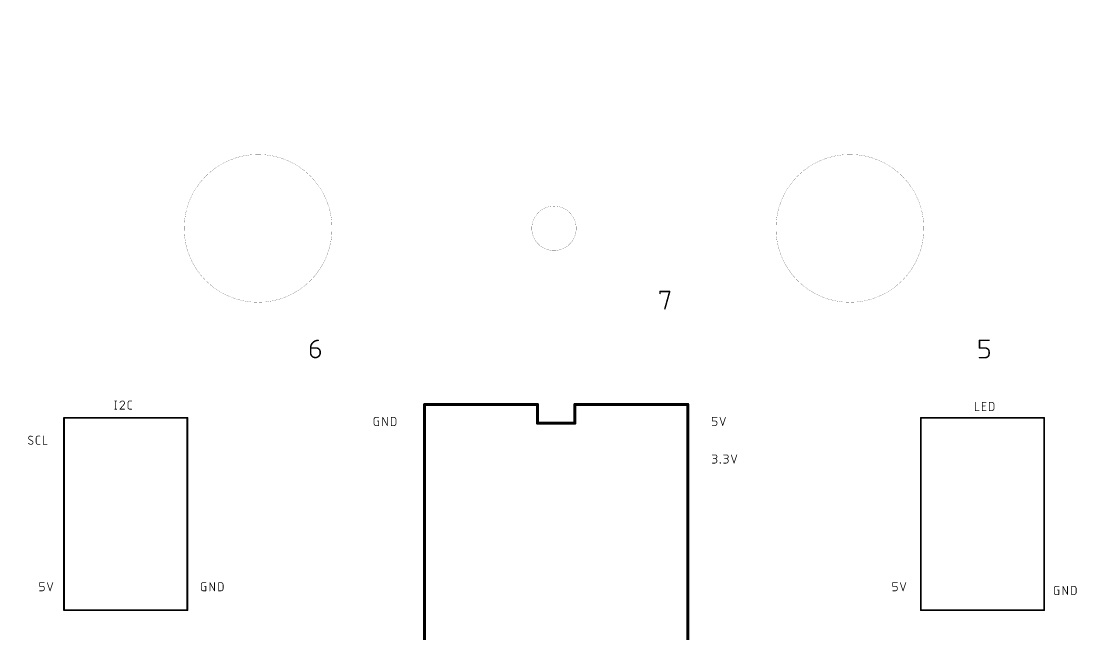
# Model space of a CAD drawing. Extents: x 2 to 74, y 3 to 153.
# Drawn here: x 2.1 to 74.1, y 111.7 to 153.1 of the extents above; entities that cross this region are included whole.
import ezdxf

# ---------------------------------------------------------------- set-up
doc = ezdxf.new("R2010")
doc.units = 0
doc.layers.add('20', color=31, linetype='CONTINUOUS')
doc.layers.add('21', color=253, linetype='CONTINUOUS')

msp = doc.modelspace()

# ---------------------------------------------------------------- linework, layer by layer
at = {"layer": '20', "const_width": 0.01}
for points in [[(2.0933, 3.0944), (2.0933, 153.0944)], [(2.0933, 153.0944), (74.0933, 153.0944)], [(74.0933, 153.0944), (74.0933, 3.0944)]]:
    msp.add_lwpolyline(points, dxfattribs=at)
at = {"layer": '20'}
for points, const_width in [([(2.0958, 153.0944, 1), (2.0908, 153.0944)], 0.005), ([(2.0933, 153.0969, 1), (2.0933, 153.0919)], 0.005), ([(74.0958, 153.0944, 1), (74.0908, 153.0944)], 0.005), ([(74.0933, 153.0919, 1), (74.0933, 153.0969)], 0.005), ([(18.0933, 134.0944, 1), (18.0933, 144.0944, 1), (18.0933, 134.0944)], 0.01), ([(58.0933, 134.0944, 1), (58.0933, 144.0944, 1), (58.0933, 134.0944)], 0.01), ([(38.0933, 137.5944, 1), (38.0933, 140.5944, 1), (38.0933, 137.5944)], 0.01)]:
    msp.add_lwpolyline(points, format="xyb", dxfattribs=dict(at, const_width=const_width))
at = {"layer": '21'}
for points, const_width in [([(45.2628, 134.6934), (45.2628, 134.8232)], 0.1016), ([(45.2628, 134.8232), (45.9119, 134.8232)], 0.1016), ([(45.9119, 134.8232), (45.5874, 133.6548)], 0.1016), ([(66.8528, 131.0019), (66.8528, 131.5212)], 0.1016), ([(66.8528, 131.5212), (67.5019, 131.5212)], 0.1016), ([(21.6408, 131.0019), (22.0303, 131.0019)], 0.1016), ([(21.6408, 130.6774), (21.6408, 131.0019)], 0.1016), ([(22.2899, 130.7423), (22.2899, 130.6774)], 0.1016), ([(67.2423, 131.0019), (66.8528, 131.0019)], 0.1016), ([(66.8528, 130.3528), (67.2423, 130.3528)], 0.1016), ([(67.5019, 130.6124), (67.5019, 130.7423)], 0.1016), ([(8.4074, 127.4224), (8.5316, 127.4224)], 0.0508), ([(8.4074, 126.8636), (8.5316, 126.8636)], 0.0508), ([(8.4695, 127.4224), (8.4695, 126.8636)], 0.0508), ([(9.0171, 127.174), (8.7532, 126.8636)], 0.0508), ([(8.7532, 126.8636), (9.0636, 126.8636)], 0.0508), ([(9.3002, 126.9878), (9.3002, 127.2982)], 0.0508), ([(9.4244, 127.4224), (9.5485, 127.4224)], 0.0508), ([(9.5485, 126.8636), (9.4244, 126.8636)], 0.0508), ([(29.35, 91.626), (29.35, 127.186)], 0.2032), ([(29.35, 127.186), (36.97, 127.186)], 0.2032), ([(36.97, 127.186), (36.97, 125.916)], 0.2032), ([(39.51, 125.916), (39.51, 127.186)], 0.2032), ([(39.51, 127.186), (47.13, 127.186)], 0.2032), ([(47.13, 127.186), (47.13, 91.626)], 0.2032), ([(66.5734, 127.3302), (66.5734, 126.7714)], 0.0508), ([(66.5734, 126.7714), (66.8218, 126.7714)], 0.0508), ([(67.0489, 126.7714), (67.0489, 127.3302)], 0.0508), ([(67.0489, 127.3302), (67.2972, 127.3302)], 0.0508), ([(67.0489, 127.0818), (67.2351, 127.0818)], 0.0508), ([(67.2972, 126.7714), (67.0489, 126.7714)], 0.0508), ([(67.5233, 126.7714), (67.5233, 127.3302)], 0.0508), ([(67.5233, 127.3302), (67.6785, 127.3302)], 0.0508), ([(67.6785, 126.7714), (67.5233, 126.7714)], 0.0508), ([(67.8337, 127.175), (67.8337, 126.9266)], 0.0508), ([(4.9784, 113.2715), (4.9784, 126.2825)], 0.127), ([(4.9784, 126.2825), (13.3096, 126.2825)], 0.127), ([(13.3096, 126.2825), (13.3096, 113.2715)], 0.127), ([(25.9334, 125.8796), (25.9334, 126.19)], 0.0508), ([(26.0576, 126.3142), (26.2438, 126.3142)], 0.0508), ([(26.1507, 126.0658), (26.2438, 126.0658)], 0.0508), ([(26.2438, 126.0658), (26.2438, 125.7554)], 0.0508), ([(26.5186, 125.7554), (26.5186, 126.3142)], 0.0508), ([(26.5186, 126.3142), (26.8291, 125.7554)], 0.0508), ([(26.8291, 125.7554), (26.8291, 126.3142)], 0.0508), ([(27.1038, 125.7554), (27.1038, 126.3142)], 0.0508), ([(27.1038, 126.3142), (27.259, 126.3142)], 0.0508), ([(27.4143, 126.159), (27.4143, 125.9106)], 0.0508), ([(36.97, 125.916), (39.51, 125.916)], 0.2032), ([(48.7934, 126.0658), (48.7934, 126.3142)], 0.0508), ([(48.7934, 126.3142), (49.1038, 126.3142)], 0.0508), ([(48.9797, 126.0658), (48.7934, 126.0658)], 0.0508), ([(49.311, 126.3142), (49.4973, 125.7554)], 0.0508), ([(49.4973, 125.7554), (49.6835, 126.3142)], 0.0508), ([(62.8904, 113.2715), (62.8904, 126.2825)], 0.127), ([(62.8904, 126.2825), (71.2216, 126.2825)], 0.127), ([(71.2216, 126.2825), (71.2216, 113.2715)], 0.127), ([(26.2438, 125.7554), (26.0576, 125.7554)], 0.0508), ([(27.259, 125.7554), (27.1038, 125.7554)], 0.0508), ([(48.7934, 125.7554), (48.9797, 125.7554)], 0.0508), ([(49.1038, 125.8796), (49.1038, 125.9417)], 0.0508), ([(2.8138, 124.7182), (2.643, 124.8114)], 0.0508), ([(3.0941, 124.6096), (3.0941, 124.92)], 0.0508), ([(3.2183, 125.0442), (3.3425, 125.0442)], 0.0508), ([(3.5723, 125.0442), (3.5723, 124.4854)], 0.0508), ([(3.3425, 124.4854), (3.2183, 124.4854)], 0.0508), ([(3.5723, 124.4854), (3.8207, 124.4854)], 0.0508), ([(48.7934, 123.7742), (48.9797, 123.7742)], 0.0508), ([(48.7934, 123.2154), (48.9486, 123.2154)], 0.0508), ([(48.9797, 123.5258), (48.8555, 123.5258)], 0.0508), ([(49.3171, 123.2154), (49.3171, 123.2464)], 0.0508), ([(49.3171, 123.2464), (49.3482, 123.2464)], 0.0508), ([(49.3482, 123.2154), (49.3171, 123.2154)], 0.0508), ([(49.3482, 123.2464), (49.3482, 123.2154)], 0.0508), ([(49.5615, 123.7742), (49.7478, 123.7742)], 0.0508), ([(49.5615, 123.2154), (49.7167, 123.2154)], 0.0508), ([(49.7478, 123.5258), (49.6236, 123.5258)], 0.0508), ([(50.0791, 123.7742), (50.2653, 123.2154)], 0.0508), ([(50.2653, 123.2154), (50.4516, 123.7742)], 0.0508), ([(3.3274, 114.8898), (3.3274, 115.1382)], 0.0508), ([(3.3274, 115.1382), (3.6378, 115.1382)], 0.0508), ([(3.5137, 114.8898), (3.3274, 114.8898)], 0.0508), ([(3.3274, 114.5794), (3.5137, 114.5794)], 0.0508), ([(3.6378, 114.7036), (3.6378, 114.7657)], 0.0508), ([(3.845, 115.1382), (4.0313, 114.5794)], 0.0508), ([(4.0313, 114.5794), (4.2175, 115.1382)], 0.0508), ([(14.2494, 114.7036), (14.2494, 115.014)], 0.0508), ([(14.3736, 115.1382), (14.5598, 115.1382)], 0.0508), ([(14.5598, 114.5794), (14.3736, 114.5794)], 0.0508), ([(14.4667, 114.8898), (14.5598, 114.8898)], 0.0508), ([(14.5598, 114.8898), (14.5598, 114.5794)], 0.0508), ([(14.8346, 114.5794), (14.8346, 115.1382)], 0.0508), ([(14.8346, 115.1382), (15.1451, 114.5794)], 0.0508), ([(15.1451, 114.5794), (15.1451, 115.1382)], 0.0508), ([(15.4198, 114.5794), (15.4198, 115.1382)], 0.0508), ([(15.4198, 115.1382), (15.575, 115.1382)], 0.0508), ([(15.575, 114.5794), (15.4198, 114.5794)], 0.0508), ([(15.7303, 114.983), (15.7303, 114.7346)], 0.0508), ([(60.9854, 114.8898), (60.9854, 115.1382)], 0.0508), ([(60.9854, 115.1382), (61.2958, 115.1382)], 0.0508), ([(61.1717, 114.8898), (60.9854, 114.8898)], 0.0508), ([(60.9854, 114.5794), (61.1717, 114.5794)], 0.0508), ([(61.2958, 114.7036), (61.2958, 114.7657)], 0.0508), ([(61.503, 115.1382), (61.6893, 114.5794)], 0.0508), ([(61.6893, 114.5794), (61.8755, 115.1382)], 0.0508), ([(71.9074, 114.4496), (71.9074, 114.76)], 0.0508), ([(72.0316, 114.8842), (72.2178, 114.8842)], 0.0508), ([(72.1247, 114.6358), (72.2178, 114.6358)], 0.0508), ([(72.2178, 114.6358), (72.2178, 114.3254)], 0.0508), ([(72.4926, 114.3254), (72.4926, 114.8842)], 0.0508), ([(72.4926, 114.8842), (72.8031, 114.3254)], 0.0508), ([(72.8031, 114.3254), (72.8031, 114.8842)], 0.0508), ([(73.0778, 114.3254), (73.0778, 114.8842)], 0.0508), ([(73.0778, 114.8842), (73.233, 114.8842)], 0.0508), ([(73.3883, 114.729), (73.3883, 114.4806)], 0.0508), ([(72.2178, 114.3254), (72.0316, 114.3254)], 0.0508), ([(73.233, 114.3254), (73.0778, 114.3254)], 0.0508), ([(13.3096, 113.2715), (4.9784, 113.2715)], 0.127), ([(71.2216, 113.2715), (62.8904, 113.2715)], 0.127)]:
    msp.add_lwpolyline(points, dxfattribs=dict(at, const_width=const_width))
for points, const_width in [([(45.2882, 134.8232, 1), (45.2374, 134.8232)], 0.0508), ([(45.2628, 134.8486, 1), (45.2628, 134.7978)], 0.0508), ([(45.2374, 134.6934, 1), (45.2882, 134.6934)], 0.0508), ([(45.9364, 134.8164, 1), (45.8874, 134.83)], 0.0508), ([(45.9119, 134.7978, 1), (45.9119, 134.8486)], 0.0508), ([(45.5629, 133.6616, 1), (45.6118, 133.648)], 0.0508), ([(22.1601, 131.5212, 0.4142), (21.6408, 131.0019)], 0.1016), ([(22.1601, 131.4958, 1), (22.1601, 131.5466)], 0.0508), ([(66.8782, 131.5212, 1), (66.8274, 131.5212)], 0.0508), ([(66.8528, 131.5466, 1), (66.8528, 131.4958)], 0.0508), ([(67.5019, 131.4958, 1), (67.5019, 131.5466)], 0.0508), ([(21.6408, 131.0273, 1), (21.6408, 130.9765)], 0.0508), ([(21.6662, 131.0019, 1), (21.6154, 131.0019)], 0.0508), ([(21.6154, 131.0019, 1), (21.6662, 131.0019)], 0.0508), ([(21.6408, 130.6774, 1), (22.2899, 130.6774)], 0.1016), ([(21.6662, 130.6774, 1), (21.6154, 130.6774)], 0.0508), ([(21.6154, 130.6774, 1), (21.6662, 130.6774)], 0.0508), ([(22.2899, 130.7423, 0.4142), (22.0303, 131.0019)], 0.1016), ([(22.0303, 131.0273, 1), (22.0303, 130.9765)], 0.0508), ([(22.0303, 130.9765, 1), (22.0303, 131.0273)], 0.0508), ([(22.3153, 130.7423, 1), (22.2645, 130.7423)], 0.0508), ([(22.2645, 130.7423, 1), (22.3153, 130.7423)], 0.0508), ([(22.3153, 130.6774, 1), (22.2645, 130.6774)], 0.0508), ([(22.2645, 130.6774, 1), (22.3153, 130.6774)], 0.0508), ([(66.8528, 131.0273, 1), (66.8528, 130.9765)], 0.0508), ([(66.8274, 131.0019, 1), (66.8782, 131.0019)], 0.0508), ([(66.8528, 130.3782, 1), (66.8528, 130.3274)], 0.0508), ([(67.5019, 130.7423, 0.4142), (67.2423, 131.0019)], 0.1016), ([(67.2423, 131.0273, 1), (67.2423, 130.9765)], 0.0508), ([(67.2423, 130.3528, 0.4142), (67.5019, 130.6124)], 0.1016), ([(67.2423, 130.3782, 1), (67.2423, 130.3274)], 0.0508), ([(67.2423, 130.9765, 1), (67.2423, 131.0273)], 0.0508), ([(67.2423, 130.3274, 1), (67.2423, 130.3782)], 0.0508), ([(67.5273, 130.7423, 1), (67.4765, 130.7423)], 0.0508), ([(67.4765, 130.7423, 1), (67.5273, 130.7423)], 0.0508), ([(67.5273, 130.6124, 1), (67.4765, 130.6124)], 0.0508), ([(67.4765, 130.6124, 1), (67.5273, 130.6124)], 0.0508), ([(8.4074, 127.4351, 1), (8.4074, 127.4097)], 0.0254), ([(8.4074, 126.8763, 1), (8.4074, 126.8509)], 0.0254), ([(8.4822, 127.4224, 1), (8.4568, 127.4224)], 0.0254), ([(8.4568, 126.8636, 1), (8.4822, 126.8636)], 0.0254), ([(8.5316, 127.4097, 1), (8.5316, 127.4351)], 0.0254), ([(8.5316, 126.8509, 1), (8.5316, 126.8763)], 0.0254), ([(8.9239, 127.4224, 0.3252), (8.7532, 127.2982)], 0.0508), ([(8.7411, 127.3021, 1), (8.7653, 127.2943)], 0.0254), ([(8.7532, 126.8763, 1), (8.7532, 126.8509)], 0.0254), ([(8.7435, 126.8718, 1), (8.7629, 126.8554)], 0.0254), ([(9.0636, 127.2827, 0.4142), (8.9239, 127.4224)], 0.0508), ([(8.9239, 127.4351, 1), (8.9239, 127.4097)], 0.0254), ([(8.9239, 127.4097, 1), (8.9239, 127.4351)], 0.0254), ([(9.0171, 127.174, 0.2053), (9.0636, 127.2827)], 0.0508), ([(9.0083, 127.1832, 1), (9.0258, 127.1648)], 0.0254), ([(9.0267, 127.1658, 1), (9.0074, 127.1823)], 0.0254), ([(9.0763, 127.2827, 1), (9.0509, 127.2827)], 0.0254), ([(9.0509, 127.2827, 1), (9.0763, 127.2827)], 0.0254), ([(9.0636, 126.8509, 1), (9.0636, 126.8763)], 0.0254), ([(9.4244, 127.4224, 0.4142), (9.3002, 127.2982)], 0.0508), ([(9.3129, 127.2982, 1), (9.2875, 127.2982)], 0.0254), ([(9.2875, 127.2982, 1), (9.3129, 127.2982)], 0.0254), ([(9.3002, 126.9878, 0.4142), (9.4244, 126.8636)], 0.0508), ([(9.3129, 126.9878, 1), (9.2875, 126.9878)], 0.0254), ([(9.2875, 126.9878, 1), (9.3129, 126.9878)], 0.0254), ([(9.4244, 127.4351, 1), (9.4244, 127.4097)], 0.0254), ([(9.4244, 126.8763, 1), (9.4244, 126.8509)], 0.0254), ([(9.4244, 127.4097, 1), (9.4244, 127.4351)], 0.0254), ([(9.4244, 126.8509, 1), (9.4244, 126.8763)], 0.0254), ([(9.5485, 127.4097, 1), (9.5485, 127.4351)], 0.0254), ([(9.5485, 126.8509, 1), (9.5485, 126.8763)], 0.0254), ([(29.4008, 127.186, 1), (29.2992, 127.186)], 0.1016), ([(29.35, 127.2368, 1), (29.35, 127.1352)], 0.1016), ([(37.0208, 127.186, 1), (36.9192, 127.186)], 0.1016), ([(36.97, 127.1352, 1), (36.97, 127.2368)], 0.1016), ([(39.5608, 127.186, 1), (39.4592, 127.186)], 0.1016), ([(39.51, 127.2368, 1), (39.51, 127.1352)], 0.1016), ([(47.1808, 127.186, 1), (47.0792, 127.186)], 0.1016), ([(47.13, 127.1352, 1), (47.13, 127.2368)], 0.1016), ([(66.5861, 127.3302, 1), (66.5607, 127.3302)], 0.0254), ([(66.5734, 126.7841, 1), (66.5734, 126.7587)], 0.0254), ([(66.5607, 126.7714, 1), (66.5861, 126.7714)], 0.0254), ([(66.8218, 126.7587, 1), (66.8218, 126.7841)], 0.0254), ([(67.0616, 127.3302, 1), (67.0362, 127.3302)], 0.0254), ([(67.0489, 127.3429, 1), (67.0489, 127.3175)], 0.0254), ([(67.0489, 127.0945, 1), (67.0489, 127.0691)], 0.0254), ([(67.0489, 126.7841, 1), (67.0489, 126.7587)], 0.0254), ([(67.0362, 126.7714, 1), (67.0616, 126.7714)], 0.0254), ([(67.2351, 127.0691, 1), (67.2351, 127.0945)], 0.0254), ([(67.2972, 127.3175, 1), (67.2972, 127.3429)], 0.0254), ([(67.2972, 126.7587, 1), (67.2972, 126.7841)], 0.0254), ([(67.536, 127.3302, 1), (67.5106, 127.3302)], 0.0254), ([(67.5233, 127.3429, 1), (67.5233, 127.3175)], 0.0254), ([(67.5233, 126.7841, 1), (67.5233, 126.7587)], 0.0254), ([(67.5106, 126.7714, 1), (67.536, 126.7714)], 0.0254), ([(67.8337, 127.175, 0.4142), (67.6785, 127.3302)], 0.0508), ([(67.6785, 127.3429, 1), (67.6785, 127.3175)], 0.0254), ([(67.6785, 126.7714, 0.4142), (67.8337, 126.9266)], 0.0508), ([(67.6785, 126.7841, 1), (67.6785, 126.7587)], 0.0254), ([(67.6785, 127.3175, 1), (67.6785, 127.3429)], 0.0254), ([(67.6785, 126.7587, 1), (67.6785, 126.7841)], 0.0254), ([(67.8464, 127.175, 1), (67.821, 127.175)], 0.0254), ([(67.821, 127.175, 1), (67.8464, 127.175)], 0.0254), ([(67.8464, 126.9266, 1), (67.821, 126.9266)], 0.0254), ([(67.821, 126.9266, 1), (67.8464, 126.9266)], 0.0254), ([(4.9784, 126.3143, 1), (4.9784, 126.2508)], 0.0635), ([(5.0102, 126.2825, 1), (4.9467, 126.2825)], 0.0635), ([(13.3414, 126.2825, 1), (13.2779, 126.2825)], 0.0635), ([(13.3096, 126.2508, 1), (13.3096, 126.3143)], 0.0635), ([(26.0576, 126.3142, 0.4142), (25.9334, 126.19)], 0.0508), ([(25.9461, 126.19, 1), (25.9207, 126.19)], 0.0254), ([(25.9207, 126.19, 1), (25.9461, 126.19)], 0.0254), ([(26.0576, 126.3269, 1), (26.0576, 126.3015)], 0.0254), ([(26.0576, 126.3015, 1), (26.0576, 126.3269)], 0.0254), ([(26.1507, 126.0785, 1), (26.1507, 126.0531)], 0.0254), ([(26.2565, 126.0658, 1), (26.2311, 126.0658)], 0.0254), ([(26.2438, 126.3015, 1), (26.2438, 126.3269)], 0.0254), ([(26.2438, 126.0531, 1), (26.2438, 126.0785)], 0.0254), ([(26.5313, 126.3142, 1), (26.5059, 126.3142)], 0.0254), ([(26.5297, 126.3204, 1), (26.5075, 126.308)], 0.0254), ([(26.8418, 126.3142, 1), (26.8164, 126.3142)], 0.0254), ([(27.1165, 126.3142, 1), (27.0911, 126.3142)], 0.0254), ([(27.1038, 126.3269, 1), (27.1038, 126.3015)], 0.0254), ([(27.4143, 126.159, 0.4142), (27.259, 126.3142)], 0.0508), ([(27.259, 126.3269, 1), (27.259, 126.3015)], 0.0254), ([(27.259, 126.3015, 1), (27.259, 126.3269)], 0.0254), ([(27.427, 126.159, 1), (27.4016, 126.159)], 0.0254), ([(27.4016, 126.159, 1), (27.427, 126.159)], 0.0254), ([(36.97, 125.9668, 1), (36.97, 125.8652)], 0.1016), ([(39.51, 125.8652, 1), (39.51, 125.9668)], 0.1016), ([(48.8061, 126.3142, 1), (48.7807, 126.3142)], 0.0254), ([(48.7934, 126.3269, 1), (48.7934, 126.3015)], 0.0254), ([(48.7934, 126.0785, 1), (48.7934, 126.0531)], 0.0254), ([(48.7807, 126.0658, 1), (48.8061, 126.0658)], 0.0254), ([(49.1038, 125.9417, 0.4142), (48.9797, 126.0658)], 0.0508), ([(48.9797, 126.0785, 1), (48.9797, 126.0531)], 0.0254), ([(48.9797, 126.0531, 1), (48.9797, 126.0785)], 0.0254), ([(49.1038, 126.3015, 1), (49.1038, 126.3269)], 0.0254), ([(49.323, 126.3182, 1), (49.2989, 126.3102)], 0.0254), ([(49.6956, 126.3102, 1), (49.6715, 126.3182)], 0.0254), ([(62.9222, 126.2825, 1), (62.8586, 126.2825)], 0.0635), ([(62.8904, 126.3143, 1), (62.8904, 126.2508)], 0.0635), ([(71.2534, 126.2825, 1), (71.1899, 126.2825)], 0.0635), ([(71.2216, 126.2508, 1), (71.2216, 126.3143)], 0.0635), ([(25.9334, 125.8796, 0.4142), (26.0576, 125.7554)], 0.0508), ([(25.9461, 125.8796, 1), (25.9207, 125.8796)], 0.0254), ([(25.9207, 125.8796, 1), (25.9461, 125.8796)], 0.0254), ([(26.0576, 125.7681, 1), (26.0576, 125.7427)], 0.0254), ([(26.0576, 125.7427, 1), (26.0576, 125.7681)], 0.0254), ([(26.2311, 125.7554, 1), (26.2565, 125.7554)], 0.0254), ([(26.2438, 125.7427, 1), (26.2438, 125.7681)], 0.0254), ([(26.5059, 125.7554, 1), (26.5313, 125.7554)], 0.0254), ([(26.8164, 125.7554, 1), (26.8418, 125.7554)], 0.0254), ([(26.818, 125.7492, 1), (26.8402, 125.7616)], 0.0254), ([(27.1038, 125.7681, 1), (27.1038, 125.7427)], 0.0254), ([(27.0911, 125.7554, 1), (27.1165, 125.7554)], 0.0254), ([(27.259, 125.7554, 0.4142), (27.4143, 125.9106)], 0.0508), ([(27.259, 125.7681, 1), (27.259, 125.7427)], 0.0254), ([(27.259, 125.7427, 1), (27.259, 125.7681)], 0.0254), ([(27.427, 125.9106, 1), (27.4016, 125.9106)], 0.0254), ([(27.4016, 125.9106, 1), (27.427, 125.9106)], 0.0254), ([(36.9192, 125.916, 1), (37.0208, 125.916)], 0.1016), ([(39.4592, 125.916, 1), (39.5608, 125.916)], 0.1016), ([(48.7934, 125.7681, 1), (48.7934, 125.7427)], 0.0254), ([(48.9797, 125.7554, 0.4142), (49.1038, 125.8796)], 0.0508), ([(48.9797, 125.7681, 1), (48.9797, 125.7427)], 0.0254), ([(48.9797, 125.7427, 1), (48.9797, 125.7681)], 0.0254), ([(49.1165, 125.9417, 1), (49.0911, 125.9417)], 0.0254), ([(49.0911, 125.9417, 1), (49.1165, 125.9417)], 0.0254), ([(49.1165, 125.8796, 1), (49.0911, 125.8796)], 0.0254), ([(49.0911, 125.8796, 1), (49.1165, 125.8796)], 0.0254), ([(49.4852, 125.7594, 1), (49.5093, 125.7514)], 0.0254), ([(49.4852, 125.7514, 1), (49.5093, 125.7594)], 0.0254), ([(2.5654, 124.563, 0.2), (2.7517, 124.4854)], 0.0508), ([(2.5744, 124.572, 1), (2.5564, 124.5541)], 0.0254), ([(2.7051, 125.0442, 0.4142), (2.5809, 124.92)], 0.0508), ([(2.5809, 124.92, 0.2656), (2.643, 124.8114)], 0.0508), ([(2.5936, 124.92, 1), (2.5682, 124.92)], 0.0254), ([(2.5682, 124.92, 1), (2.5936, 124.92)], 0.0254), ([(2.6491, 124.8225, 1), (2.6369, 124.8002)], 0.0254), ([(2.6366, 124.8004, 1), (2.6495, 124.8223)], 0.0254), ([(2.8448, 124.9976, 0.1623), (2.7051, 125.0442)], 0.0508), ([(2.7051, 125.0569, 1), (2.7051, 125.0315)], 0.0254), ([(2.7051, 125.0315, 1), (2.7051, 125.0569)], 0.0254), ([(2.7517, 124.4854, 0.4142), (2.8758, 124.6096)], 0.0508), ([(2.8202, 124.7292, 1), (2.8073, 124.7073)], 0.0254), ([(2.8758, 124.6096, 0.2656), (2.8138, 124.7182)], 0.0508), ([(2.8077, 124.7071, 1), (2.8198, 124.7294)], 0.0254), ([(2.8372, 124.9875, 1), (2.8524, 125.0078)], 0.0254), ([(2.8885, 124.6096, 1), (2.8631, 124.6096)], 0.0254), ([(2.8631, 124.6096, 1), (2.8885, 124.6096)], 0.0254), ([(3.2183, 125.0442, 0.4142), (3.0941, 124.92)], 0.0508), ([(3.1068, 124.92, 1), (3.0814, 124.92)], 0.0254), ([(3.0814, 124.92, 1), (3.1068, 124.92)], 0.0254), ([(3.0941, 124.6096, 0.4142), (3.2183, 124.4854)], 0.0508), ([(3.1068, 124.6096, 1), (3.0814, 124.6096)], 0.0254), ([(3.0814, 124.6096, 1), (3.1068, 124.6096)], 0.0254), ([(3.2183, 125.0569, 1), (3.2183, 125.0315)], 0.0254), ([(3.2183, 125.0315, 1), (3.2183, 125.0569)], 0.0254), ([(3.3425, 125.0315, 1), (3.3425, 125.0569)], 0.0254), ([(3.585, 125.0442, 1), (3.5596, 125.0442)], 0.0254), ([(2.7517, 124.4981, 1), (2.7517, 124.4727)], 0.0254), ([(2.7517, 124.4727, 1), (2.7517, 124.4981)], 0.0254), ([(3.2183, 124.4981, 1), (3.2183, 124.4727)], 0.0254), ([(3.2183, 124.4727, 1), (3.2183, 124.4981)], 0.0254), ([(3.3425, 124.4727, 1), (3.3425, 124.4981)], 0.0254), ([(3.5723, 124.4981, 1), (3.5723, 124.4727)], 0.0254), ([(3.5596, 124.4854, 1), (3.585, 124.4854)], 0.0254), ([(3.8207, 124.4727, 1), (3.8207, 124.4981)], 0.0254), ([(48.7934, 123.7869, 1), (48.7934, 123.7615)], 0.0254), ([(48.7934, 123.2281, 1), (48.7934, 123.2027)], 0.0254), ([(48.8555, 123.5385, 1), (48.8555, 123.5131)], 0.0254), ([(48.9486, 123.2154, 1), (48.9486, 123.5258)], 0.0508), ([(48.9486, 123.5385, 1), (48.9486, 123.5131)], 0.0254), ([(48.9486, 123.2281, 1), (48.9486, 123.2027)], 0.0254), ([(48.9486, 123.2027, 1), (48.9486, 123.2281)], 0.0254), ([(48.9797, 123.5258, 1), (48.9797, 123.7742)], 0.0508), ([(48.9797, 123.7869, 1), (48.9797, 123.7615)], 0.0254), ([(48.9797, 123.5385, 1), (48.9797, 123.5131)], 0.0254), ([(48.9797, 123.7615, 1), (48.9797, 123.7869)], 0.0254), ([(48.9797, 123.5131, 1), (48.9797, 123.5385)], 0.0254), ([(49.3298, 123.2464, 1), (49.3044, 123.2464)], 0.0254), ([(49.3171, 123.2591, 1), (49.3171, 123.2337)], 0.0254), ([(49.3171, 123.2281, 1), (49.3171, 123.2027)], 0.0254), ([(49.3044, 123.2154, 1), (49.3298, 123.2154)], 0.0254), ([(49.3609, 123.2464, 1), (49.3355, 123.2464)], 0.0254), ([(49.3355, 123.2154, 1), (49.3609, 123.2154)], 0.0254), ([(49.3482, 123.2337, 1), (49.3482, 123.2591)], 0.0254), ([(49.3482, 123.2027, 1), (49.3482, 123.2281)], 0.0254), ([(49.5615, 123.7869, 1), (49.5615, 123.7615)], 0.0254), ([(49.5615, 123.2281, 1), (49.5615, 123.2027)], 0.0254), ([(49.6236, 123.5385, 1), (49.6236, 123.5131)], 0.0254), ([(49.7167, 123.2154, 1), (49.7167, 123.5258)], 0.0508), ([(49.7167, 123.5385, 1), (49.7167, 123.5131)], 0.0254), ([(49.7167, 123.2281, 1), (49.7167, 123.2027)], 0.0254), ([(49.7167, 123.2027, 1), (49.7167, 123.2281)], 0.0254), ([(49.7478, 123.5258, 1), (49.7478, 123.7742)], 0.0508), ([(49.7478, 123.7869, 1), (49.7478, 123.7615)], 0.0254), ([(49.7478, 123.5385, 1), (49.7478, 123.5131)], 0.0254), ([(49.7478, 123.7615, 1), (49.7478, 123.7869)], 0.0254), ([(49.7478, 123.5131, 1), (49.7478, 123.5385)], 0.0254), ([(50.0911, 123.7782, 1), (50.067, 123.7702)], 0.0254), ([(50.2533, 123.2194, 1), (50.2774, 123.2114)], 0.0254), ([(50.2533, 123.2114, 1), (50.2774, 123.2194)], 0.0254), ([(50.4637, 123.7702, 1), (50.4396, 123.7782)], 0.0254), ([(3.3401, 115.1382, 1), (3.3147, 115.1382)], 0.0254), ([(3.3274, 115.1509, 1), (3.3274, 115.1255)], 0.0254), ([(3.3274, 114.9025, 1), (3.3274, 114.8771)], 0.0254), ([(3.3147, 114.8898, 1), (3.3401, 114.8898)], 0.0254), ([(3.3274, 114.5921, 1), (3.3274, 114.5667)], 0.0254), ([(3.6378, 114.7657, 0.4142), (3.5137, 114.8898)], 0.0508), ([(3.5137, 114.9025, 1), (3.5137, 114.8771)], 0.0254), ([(3.5137, 114.5794, 0.4142), (3.6378, 114.7036)], 0.0508), ([(3.5137, 114.5921, 1), (3.5137, 114.5667)], 0.0254), ([(3.5137, 114.8771, 1), (3.5137, 114.9025)], 0.0254), ([(3.5137, 114.5667, 1), (3.5137, 114.5921)], 0.0254), ([(3.6505, 114.7657, 1), (3.6251, 114.7657)], 0.0254), ([(3.6251, 114.7657, 1), (3.6505, 114.7657)], 0.0254), ([(3.6505, 114.7036, 1), (3.6251, 114.7036)], 0.0254), ([(3.6251, 114.7036, 1), (3.6505, 114.7036)], 0.0254), ([(3.6378, 115.1255, 1), (3.6378, 115.1509)], 0.0254), ([(3.857, 115.1422, 1), (3.8329, 115.1342)], 0.0254), ([(4.0192, 114.5834, 1), (4.0433, 114.5754)], 0.0254), ([(4.0192, 114.5754, 1), (4.0433, 114.5834)], 0.0254), ([(4.2296, 115.1342, 1), (4.2055, 115.1422)], 0.0254), ([(14.3736, 115.1382, 0.4142), (14.2494, 115.014)], 0.0508), ([(14.2621, 115.014, 1), (14.2367, 115.014)], 0.0254), ([(14.2367, 115.014, 1), (14.2621, 115.014)], 0.0254), ([(14.2494, 114.7036, 0.4142), (14.3736, 114.5794)], 0.0508), ([(14.2621, 114.7036, 1), (14.2367, 114.7036)], 0.0254), ([(14.2367, 114.7036, 1), (14.2621, 114.7036)], 0.0254), ([(14.3736, 115.1509, 1), (14.3736, 115.1255)], 0.0254), ([(14.3736, 114.5921, 1), (14.3736, 114.5667)], 0.0254), ([(14.3736, 115.1255, 1), (14.3736, 115.1509)], 0.0254), ([(14.3736, 114.5667, 1), (14.3736, 114.5921)], 0.0254), ([(14.4667, 114.9025, 1), (14.4667, 114.8771)], 0.0254), ([(14.5725, 114.8898, 1), (14.5471, 114.8898)], 0.0254), ([(14.5471, 114.5794, 1), (14.5725, 114.5794)], 0.0254), ([(14.5598, 115.1255, 1), (14.5598, 115.1509)], 0.0254), ([(14.5598, 114.8771, 1), (14.5598, 114.9025)], 0.0254), ([(14.5598, 114.5667, 1), (14.5598, 114.5921)], 0.0254), ([(14.8473, 115.1382, 1), (14.8219, 115.1382)], 0.0254), ([(14.8457, 115.1444, 1), (14.8235, 115.132)], 0.0254), ([(14.8219, 114.5794, 1), (14.8473, 114.5794)], 0.0254), ([(15.1578, 115.1382, 1), (15.1324, 115.1382)], 0.0254), ([(15.1324, 114.5794, 1), (15.1578, 114.5794)], 0.0254), ([(15.134, 114.5732, 1), (15.1562, 114.5856)], 0.0254), ([(15.4325, 115.1382, 1), (15.4071, 115.1382)], 0.0254), ([(15.4198, 115.1509, 1), (15.4198, 115.1255)], 0.0254), ([(15.4198, 114.5921, 1), (15.4198, 114.5667)], 0.0254), ([(15.4071, 114.5794, 1), (15.4325, 114.5794)], 0.0254), ([(15.7303, 114.983, 0.4142), (15.575, 115.1382)], 0.0508), ([(15.575, 115.1509, 1), (15.575, 115.1255)], 0.0254), ([(15.575, 114.5794, 0.4142), (15.7303, 114.7346)], 0.0508), ([(15.575, 114.5921, 1), (15.575, 114.5667)], 0.0254), ([(15.575, 115.1255, 1), (15.575, 115.1509)], 0.0254), ([(15.575, 114.5667, 1), (15.575, 114.5921)], 0.0254), ([(15.743, 114.983, 1), (15.7176, 114.983)], 0.0254), ([(15.7176, 114.983, 1), (15.743, 114.983)], 0.0254), ([(15.743, 114.7346, 1), (15.7176, 114.7346)], 0.0254), ([(15.7176, 114.7346, 1), (15.743, 114.7346)], 0.0254), ([(60.9981, 115.1382, 1), (60.9727, 115.1382)], 0.0254), ([(60.9854, 115.1509, 1), (60.9854, 115.1255)], 0.0254), ([(60.9854, 114.9025, 1), (60.9854, 114.8771)], 0.0254), ([(60.9727, 114.8898, 1), (60.9981, 114.8898)], 0.0254), ([(60.9854, 114.5921, 1), (60.9854, 114.5667)], 0.0254), ([(61.2958, 114.7657, 0.4142), (61.1717, 114.8898)], 0.0508), ([(61.1717, 114.9025, 1), (61.1717, 114.8771)], 0.0254), ([(61.1717, 114.5794, 0.4142), (61.2958, 114.7036)], 0.0508), ([(61.1717, 114.5921, 1), (61.1717, 114.5667)], 0.0254), ([(61.1717, 114.8771, 1), (61.1717, 114.9025)], 0.0254), ([(61.1717, 114.5667, 1), (61.1717, 114.5921)], 0.0254), ([(61.3085, 114.7657, 1), (61.2831, 114.7657)], 0.0254), ([(61.2831, 114.7657, 1), (61.3085, 114.7657)], 0.0254), ([(61.3085, 114.7036, 1), (61.2831, 114.7036)], 0.0254), ([(61.2831, 114.7036, 1), (61.3085, 114.7036)], 0.0254), ([(61.2958, 115.1255, 1), (61.2958, 115.1509)], 0.0254), ([(61.515, 115.1422, 1), (61.4909, 115.1342)], 0.0254), ([(61.6772, 114.5834, 1), (61.7013, 114.5754)], 0.0254), ([(61.6772, 114.5754, 1), (61.7013, 114.5834)], 0.0254), ([(61.8876, 115.1342, 1), (61.8635, 115.1422)], 0.0254), ([(72.0316, 114.8842, 0.4142), (71.9074, 114.76)], 0.0508), ([(71.9201, 114.76, 1), (71.8947, 114.76)], 0.0254), ([(71.8947, 114.76, 1), (71.9201, 114.76)], 0.0254), ([(72.0316, 114.8969, 1), (72.0316, 114.8715)], 0.0254), ([(72.0316, 114.8715, 1), (72.0316, 114.8969)], 0.0254), ([(72.1247, 114.6485, 1), (72.1247, 114.6231)], 0.0254), ([(72.2305, 114.6358, 1), (72.2051, 114.6358)], 0.0254), ([(72.2178, 114.8715, 1), (72.2178, 114.8969)], 0.0254), ([(72.2178, 114.6231, 1), (72.2178, 114.6485)], 0.0254), ([(72.5053, 114.8842, 1), (72.4799, 114.8842)], 0.0254), ([(72.5037, 114.8904, 1), (72.4815, 114.878)], 0.0254), ([(72.8158, 114.8842, 1), (72.7904, 114.8842)], 0.0254), ([(73.0905, 114.8842, 1), (73.0651, 114.8842)], 0.0254), ([(73.0778, 114.8969, 1), (73.0778, 114.8715)], 0.0254), ([(73.3883, 114.729, 0.4142), (73.233, 114.8842)], 0.0508), ([(73.233, 114.8969, 1), (73.233, 114.8715)], 0.0254), ([(73.233, 114.3254, 0.4142), (73.3883, 114.4806)], 0.0508), ([(73.233, 114.8715, 1), (73.233, 114.8969)], 0.0254), ([(73.401, 114.729, 1), (73.3756, 114.729)], 0.0254), ([(73.3756, 114.729, 1), (73.401, 114.729)], 0.0254), ([(73.401, 114.4806, 1), (73.3756, 114.4806)], 0.0254), ([(71.9074, 114.4496, 0.4142), (72.0316, 114.3254)], 0.0508), ([(71.9201, 114.4496, 1), (71.8947, 114.4496)], 0.0254), ([(71.8947, 114.4496, 1), (71.9201, 114.4496)], 0.0254), ([(72.0316, 114.3381, 1), (72.0316, 114.3127)], 0.0254), ([(72.0316, 114.3127, 1), (72.0316, 114.3381)], 0.0254), ([(72.2051, 114.3254, 1), (72.2305, 114.3254)], 0.0254), ([(72.2178, 114.3127, 1), (72.2178, 114.3381)], 0.0254), ([(72.4799, 114.3254, 1), (72.5053, 114.3254)], 0.0254), ([(72.7904, 114.3254, 1), (72.8158, 114.3254)], 0.0254), ([(72.792, 114.3192, 1), (72.8142, 114.3316)], 0.0254), ([(73.0778, 114.3381, 1), (73.0778, 114.3127)], 0.0254), ([(73.0651, 114.3254, 1), (73.0905, 114.3254)], 0.0254), ([(73.233, 114.3381, 1), (73.233, 114.3127)], 0.0254), ([(73.233, 114.3127, 1), (73.233, 114.3381)], 0.0254), ([(73.3756, 114.4806, 1), (73.401, 114.4806)], 0.0254), ([(4.9784, 113.3033, 1), (4.9784, 113.2398)], 0.0635), ([(4.9467, 113.2715, 1), (5.0102, 113.2715)], 0.0635), ([(13.2779, 113.2715, 1), (13.3414, 113.2715)], 0.0635), ([(13.3096, 113.2398, 1), (13.3096, 113.3033)], 0.0635), ([(62.8904, 113.3033, 1), (62.8904, 113.2398)], 0.0635), ([(62.8586, 113.2715, 1), (62.9222, 113.2715)], 0.0635), ([(71.1899, 113.2715, 1), (71.2534, 113.2715)], 0.0635), ([(71.2216, 113.2398, 1), (71.2216, 113.3033)], 0.0635)]:
    msp.add_lwpolyline(points, format="xyb", dxfattribs=dict(at, const_width=const_width))

doc.saveas('drawing.dxf')
